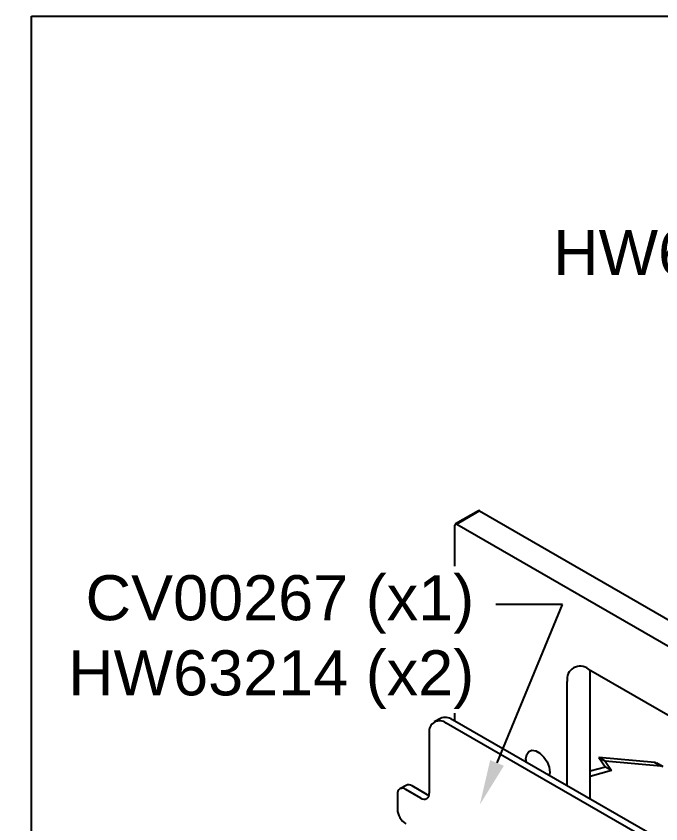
# Model space of a CAD drawing. Extents: x -0.1 to 12.5, y -6.9 to 0.
# Drawn here: x -0.064 to 2.617, y -3.36 to 0 of the extents above; entities that cross this region are included whole.
import ezdxf
from ezdxf import colors
from ezdxf.entities.mleader import LeaderData, LeaderLine
from ezdxf.math import Vec2, Vec3

# ---------------------------------------------------------------- set-up
doc = ezdxf.new("R2010")
doc.units = 0
doc.header["$LTSCALE"] = 0.5
doc.header["$MEASUREMENT"] = 0
for name, color, linetype in [('End Cap', 92, 'CONTINUOUS'), ('FAB DWG', 221, 'CONTINUOUS'), ('Hardware', 242, 'CONTINUOUS')]:
    doc.layers.add(name, color=color, linetype=linetype)
doc.layers.add('Text-Unprinted', color=131, linetype='CONTINUOUS', plot=False)
doc.styles.add('LSAD_Standard', font='arial.ttf')

msp = doc.modelspace()

# ---------------------------------------------------------------- linework, layer by layer
at = {"layer": 'End Cap', "transparency": 16777216}
for p, q in [((1.8581, -2.0575), (1.763, -2.1124)), ((1.8631, -2.058), (1.768, -2.1129)), ((1.8631, -2.058), (3.6874, -3.1111)), ((1.768, -2.1129), (3.5923, -3.166)), ((1.7609, -2.2879), (1.7609, -2.117)), ((2.316, -2.7164), (3.0443, -3.1369)), ((2.3227, -3.2573), (2.3227, -2.7203)), ((2.2276, -3.2024), (2.2276, -2.7675)), ((1.7609, -2.933), (1.7609, -2.8999))]:
    msp.add_line(p, q, dxfattribs=at)
at = {"layer": 'End Cap', "transparency": 16777216, "flags": 128}
for points in [[(2.0583, -3.1047), (2.0561, -3.089), (2.0591, -3.0712), (2.0677, -3.0589), (2.0809, -3.0538), (2.0971, -3.0563), (2.1142, -3.0662), (2.1304, -3.0823), (2.1436, -3.1027), (2.1522, -3.1249), (2.1551, -3.1461)], [(2.1551, -3.1461), (2.1529, -3.1593)]]:
    msp.add_lwpolyline(points, dxfattribs=at)
at = {"layer": 'End Cap', "transparency": 16777216}
for centre, radius, start, end in [((1.8602, -2.0621), 0.00503, 54.3824, 114.3071), ((1.7652, -2.1163), 0.00437, 50.7967, 189.214), ((2.2815, -2.7587), 0.0546, 50.7967, 189.214)]:
    msp.add_arc(centre, radius, start, end, dxfattribs=at)
at = {"layer": 'Hardware', "transparency": 16777216}
for p, q in [((1.7002, -2.9218), (1.6748, -2.9364)), ((2.5821, -3.4363), (1.7248, -2.9414)), ((2.6075, -3.4217), (1.7501, -2.9267)), ((1.6541, -2.9822), (1.6541, -3.2323)), ((2.3848, -3.0993), (2.3594, -3.0847)), ((2.5914, -3.1054), (2.3594, -3.0847)), ((2.3594, -3.0847), (2.3869, -3.1239)), ((2.3869, -3.1239), (2.3227, -3.1411)), ((2.3848, -3.0993), (2.4123, -3.1385)), ((2.6168, -3.1201), (2.3848, -3.0993)), ((2.4123, -3.1385), (2.3869, -3.1239)), ((2.6168, -3.1201), (2.5914, -3.1054)), ((2.626, -3.1229), (2.6006, -3.1082)), ((2.4123, -3.1385), (2.3227, -3.1625)), ((1.5572, -3.1999), (1.5318, -3.2145)), ((1.6187, -3.2527), (1.5568, -3.217)), ((1.6441, -3.2381), (1.5822, -3.2023)), ((1.5215, -3.2374), (1.5215, -3.2989))]:
    msp.add_line(p, q, dxfattribs=at)
at = {"layer": 'Hardware', "transparency": 16777216, "flags": 128}
for points in [[(2.5914, -3.1054), (2.5962, -3.1063), (2.6006, -3.1082)], [(1.6441, -3.2381), (1.651, -3.2413), (1.6529, -3.2419)]]:
    msp.add_lwpolyline(points, dxfattribs=at)
at = {"layer": 'Hardware', "transparency": 16777216}
for centre, radius, start, end in [((1.7209, -2.9676), 0.0503, 54.3824, 114.3071), ((1.6972, -2.9752), 0.0437, 50.7967, 189.214), ((1.543, -3.2339), 0.0218, 50.7967, 189.214), ((1.5676, -3.2228), 0.0251, 54.3824, 114.3071), ((1.6325, -3.2358), 0.0218, 230.7967, 9.214), ((1.5982, -3.2954), 0.0768, 182.6055, 237.3945)]:
    msp.add_arc(centre, radius, start, end, dxfattribs=at)
at = {"layer": 'Text-Unprinted', "ltscale": 0.5, "transparency": 16777216}
msp.add_lwpolyline([(0, 0), (12.5096, 0), (12.5096, -6.8488), (0, -6.8488)], close=True, dxfattribs=at)

# ---------------------------------------------------------------- leaders
at = {"layer": 'FAB DWG', "ltscale": 0.5, "transparency": 16777216}
ml = msp.add_multileader_mtext('Standard', dxfattribs=at)
ml.set_content('\\A1;BK01125\\PHW63214 (X2)', color=256, style='LSAD_Standard')
ml.set_leader_properties()
ml.build(insert=Vec2(0, 0))
ml.multileader.update_dxf_attribs({"text_left_attachment_type": 2, "dogleg_length": 0.36, "arrow_head_size": 0.1875})
ctx = ml.context
ctx.base_point, ctx.char_height, ctx.arrow_head_size, ctx.landing_gap_size, ctx.plane_origin = Vec3(2.1093, -0.8566), 0.1875, 0.1875, 0.09, Vec3(3.4058, 13.3092)
ctx.left_attachment, ctx.text_align_type = 2, 2
notes = []
notes.append((ctx, [(1, (1, 1, 0), (4.1664, -0.6984), (-1, 0), 0.1752, [(1, [(4.5799, -1.1649)], 0, [])])]))
ctx.mtext.insert, ctx.mtext.width, ctx.mtext.defined_height, ctx.mtext.alignment, ctx.mtext.flow_direction = Vec3(3.9012, -0.5771), 2.358491, 0.5589, 3, 5
ml = msp.add_multileader_mtext('Standard', dxfattribs=at)
ml.set_content('\\A1;CV00267 (x1)\\PHW63214 (x2)', color=256, style='LSAD_Standard')
ml.set_leader_properties()
ml.build(insert=Vec2(0, 0))
ml.multileader.update_dxf_attribs({"text_left_attachment_type": 2, "dogleg_length": 0.36, "arrow_head_size": 0.1875})
ctx = ml.context
ctx.base_point, ctx.char_height, ctx.arrow_head_size, ctx.landing_gap_size, ctx.plane_origin = Vec3(0.0926, -2.6064), 0.1875, 0.1875, 0.09, Vec3(0.6172, 12.806)
ctx.left_attachment, ctx.text_align_type = 2, 2
notes.append((ctx, [(1, (1, 1, 0), (2.208, -2.4469), (-1, 0), 0.2772, [(0, [(1.8642, -3.2802)], 0, [])])]))
ctx.mtext.insert, ctx.mtext.width, ctx.mtext.defined_height, ctx.mtext.alignment, ctx.mtext.flow_direction = Vec3(1.8408, -2.3256), 1.904564, 0.4885, 3, 5
for ctx, leaders in notes:
    for number, flags, end, landing, length, lines in leaders:
        leader = LeaderData()
        leader.index, (leader.has_last_leader_line, leader.has_dogleg_vector, leader.attachment_direction) = number, flags
        leader.last_leader_point, leader.dogleg_vector, leader.dogleg_length = Vec3(end), Vec3(landing), length
        for number, points, colour, breaks in lines:
            line = LeaderLine()
            line.index, line.vertices, line.color, line.breaks = number, Vec3.list(points), colors.encode_raw_color(colour), breaks
            leader.lines.append(line)
        ctx.leaders.append(leader)

doc.saveas('drawing.dxf')
